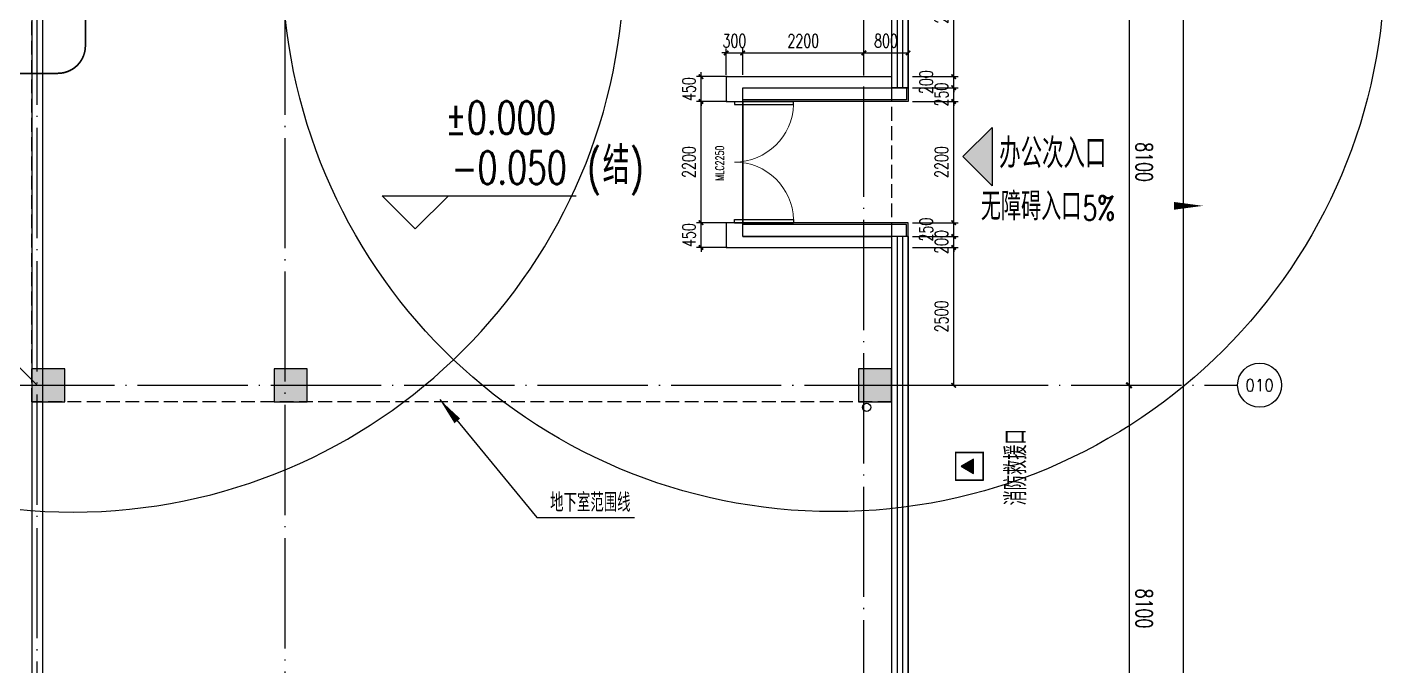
# Model space of a CAD drawing. Extents: x -1313754 to 847533, y 489853 to 941203.
# Drawn here: x -144037 to -119403, y 810529 to 822118 of the extents above; entities that cross this region are included whole.
import ezdxf
from ezdxf.enums import TextEntityAlignment as Align

# ---------------------------------------------------------------- set-up
doc = ezdxf.new("R2010")
doc.units = 0
doc.header["$LTSCALE"] = 1000
doc.header["$MEASUREMENT"] = 0
doc.linetypes.add('DASH', pattern=[0.35, 0.25, -0.1])
doc.linetypes.add('DOTE', pattern=[2.42, 2, -0.2, 0.02, -0.2])
doc.layers.get('Defpoints').update_dxf_attribs({"color": 210})
for name, color, linetype in [('10平面$0$WINDOW', 4, 'Continuous'), ('10平面$0$WINDOW_TEXT', 7, 'Continuous'), ('A-AXIS-D', 1, 'Continuous'), ('A-AXIS-DOTE', 14, 'DOTE'), ('A-AXIS-DP', 126, 'Continuous'), ('A-AXIS-SYMB', 3, 'Continuous'), ('A-CURTAIN', 134, 'Continuous'), ('A-DRAIN', 142, 'Continuous'), ('A-LIN-V', 9, 'Continuous'), ('A-TEXT', 61, 'Continuous'), ('A-WINDOW', 140, 'Continuous'), ('AS-COLN', 6, 'Continuous'), ('AS-WALL', 40, 'Continuous'), ('AS-结构边线层', 200, 'Continuous'), ('CURTWALL', 4, 'Continuous'), ('DIM_ELEV', 3, 'Continuous'), ('FH-line', 180, 'Continuous'), ('FH-tri', 180, 'Continuous'), ('PUB_HATCH', 8, 'Continuous'), ('PUB_TEXT', 7, 'Continuous'), ('RP-N2-01$0$$0$A-WIND-J', 1, 'Continuous'), ('RP-N2-01$0$A-WIND-J', 3, 'Continuous'), ('SB_ZF消火栓', 10, 'Continuous'), ('建-引出', 3, 'Continuous'), ('建-标高', 3, 'Continuous')]:
    doc.layers.add(name, color=color, linetype=linetype)
doc.layers.add('A-加建区域', color=47, linetype='Continuous', plot=False)
doc.styles.add('10平面$0$_TCH_WINDOW', font='SIMPLEX', dxfattribs={"height": 3.5, "bigfont": 'GBCBIG'})
doc.styles.add('_TCH_AXIS', font='COMPLEX', dxfattribs={"bigfont": 'GBCBIG'})
doc.styles.add('_TCH_DIM', font='SIMPLEX', dxfattribs={"bigfont": 'GBCBIG'})
doc.styles.add('_TCH_DIM_T3', font='SIMPLEX', dxfattribs={"width": 0.705882, "bigfont": 'GBCBIG'})
doc.styles.add('A-DIM_T3', font='SIMPLEX', dxfattribs={"width": 0.705882, "bigfont": 'GBCBIG'})
doc.styles.add('A-STANDARD', font='SIMPLEX', dxfattribs={"bigfont": 'GBCBIG'})
doc.dimstyles.new('_TCH_ARCH&&100', dxfattribs={"dimtxt": 297.5, "dimasz": 100, "dimexe": 100, "dimexo": 100, "dimgap": 126.25, "dimtad": 1, "dimdec": 0, "dimzin": 0, "dimdsep": 46, "dimtxsty": '_TCH_DIM_T3', "dimblk": 'ARCHTICK', "dimcen": 0.09, "dimclrt": 7, "dimazin": 2, "dimtfac": 1, "dimtdec": 0, "dimtix": 1, "dimtmove": 2, "dimatfit": 3, "dimfxl": 0, "dimtolj": 1, "dimtzin": 0, "dimarcsym": 0})
doc.dimstyles.new('_TCH_ARCH&&80', dxfattribs={"dimtxt": 238, "dimasz": 80, "dimexe": 80, "dimexo": 80, "dimgap": 101, "dimtad": 1, "dimdec": 0, "dimzin": 0, "dimdsep": 46, "dimtxsty": '_TCH_DIM_T3', "dimblk": 'ARCHTICK', "dimcen": 0.09, "dimclrt": 7, "dimazin": 2, "dimtfac": 1, "dimtdec": 0, "dimtix": 1, "dimtmove": 2, "dimatfit": 3, "dimfxl": 0, "dimtolj": 1, "dimtzin": 0, "dimarcsym": 0})
doc.dimstyles.new('A-DIM&&100', dxfattribs={"dimtxt": 297.5, "dimasz": 100, "dimexe": 100, "dimexo": 100, "dimgap": 126.25, "dimtad": 1, "dimdec": 0, "dimzin": 0, "dimdsep": 46, "dimtxsty": 'A-DIM_T3', "dimblk": 'ARCHTICK', "dimcen": 0.09, "dimclrt": 7, "dimazin": 2, "dimtfac": 1, "dimtdec": 0, "dimtix": 1, "dimtmove": 2, "dimatfit": 3, "dimfxl": 0, "dimtolj": 1, "dimtzin": 0, "dimarcsym": 0})

# ---------------------------------------------------------------- blocks, each defined once
blk = doc.blocks.new('_ArchTick')
at = {"color": 0, "linetype": 'ByBlock', "const_width": 0.4}
blk.add_lwpolyline([(-0.5, -0.5), (0.5, 0.5)], dxfattribs=at)
blk = doc.blocks.new('*D1305')
at = {"layer": 'A-AXIS-D', "color": 0, "lineweight": -2}
for p, q in [((95776, 18900), (96792, 18900)), ((96692, 18900), (96692, 10800)), ((95776, 10800), (96792, 10800))]:
    blk.add_line(p, q, dxfattribs=at)
at = {"layer": 'Defpoints', "color": 0}
for p in [(95676, 18900), (95676, 10800), (96692, 10800)]:
    blk.add_point(p, dxfattribs=at)
at = {"layer": 'A-AXIS-D', "color": 0, "lineweight": -2, "xscale": 100, "yscale": 100, "zscale": 100}
for p, rotation in [((96692, 18900), 90), ((96692, 10800), 270)]:
    blk.add_blockref('_ArchTick', p, dxfattribs=dict(at, rotation=rotation))
at = {"layer": 'A-AXIS-D', "color": 7, "insert": (96967, 14850), "char_height": 297.5, "attachment_point": 5, "rotation": 270, "style": 'A-DIM_T3'}
blk.add_mtext('\\A1;8100', dxfattribs=at)
blk = doc.blocks.new('*D1306')
at = {"layer": 'A-AXIS-D', "color": 0, "lineweight": -2}
for p, q in [((95776, 10800), (96792, 10800)), ((96692, 10800), (96692, 2700)), ((95776, 2700), (96792, 2700))]:
    blk.add_line(p, q, dxfattribs=at)
at = {"layer": 'Defpoints', "color": 0}
for p in [(95676, 10800), (95676, 2700), (96692, 2700)]:
    blk.add_point(p, dxfattribs=at)
at = {"layer": 'A-AXIS-D', "color": 0, "lineweight": -2, "xscale": 100, "yscale": 100, "zscale": 100}
for p, rotation in [((96692, 10800), 90), ((96692, 2700), 270)]:
    blk.add_blockref('_ArchTick', p, dxfattribs=dict(at, rotation=rotation))
at = {"layer": 'A-AXIS-D', "color": 7, "insert": (96967, 6750), "char_height": 297.5, "attachment_point": 5, "rotation": 270, "style": 'A-DIM_T3'}
blk.add_mtext('\\A1;8100', dxfattribs=at)
blk = doc.blocks.new('*D1367')
at = {"layer": 'A-AXIS-D', "color": 0, "lineweight": -2}
for p, q in [((95876, 27700), (97772, 27700)), ((97672, 27700), (97672, -63700)), ((95876, -63700), (97772, -63700))]:
    blk.add_line(p, q, dxfattribs=at)
at = {"layer": 'Defpoints', "color": 0}
for p in [(95776, 27700), (95776, -63700), (97672, -63700)]:
    blk.add_point(p, dxfattribs=at)
at = {"layer": 'A-AXIS-D', "color": 0, "lineweight": -2, "xscale": 100, "yscale": 100, "zscale": 100}
for p, rotation in [((97672, 27700), 90), ((97672, -63700), 270)]:
    blk.add_blockref('_ArchTick', p, dxfattribs=dict(at, rotation=rotation))
at = {"layer": 'A-AXIS-D', "color": 7, "insert": (97947, -18000), "char_height": 297.5, "attachment_point": 5, "rotation": 270, "style": '_TCH_DIM_T3'}
blk.add_mtext('\\A1;91400', dxfattribs=at)
blk = doc.blocks.new('JYC-1')
at = {"layer": 'FH-tri'}
h = blk.add_hatch(color=2, dxfattribs=at)
h.dxf.hatch_style = 1
h.paths.add_polyline_path([(-293091, 351608), (-291841, 350358), (-293091, 350358)])
at = {"layer": 'FH-tri', "color": 2}
blk.add_lwpolyline([(-293091, 351608), (-291841, 350358), (-291841, 350358), (-293091, 350358)], close=True, dxfattribs=at)
at = {"layer": 'A-TEXT', "style": 'A-STANDARD'}
blk.add_text('办公次入口', height=900.2, rotation=45, dxfattribs=at).set_placement((-292068, 350886, 0))
blk = doc.blocks.new('43243')
at = {"layer": 'AS-结构边线层'}
blk.add_lwpolyline([(-128054, 783220), (-128054, 818320), (-131054, 818320), (-131054, 821020), (-128054, 821020), (-128054, 832070), (-128354, 832070), (-128354, 832220), (-140254, 832220), (-143954, 832220), (-143954, 741420)], dxfattribs=at)
blk = doc.blocks.new('RP-N2-01$0$$0$xfjy')
at = {"layer": 'RP-N2-01$0$$0$A-WIND-J'}
h = blk.add_hatch(color=256, dxfattribs=at)
h.dxf.hatch_style = 1
h.paths.add_polyline_path([(1141876, -26214), (1142135, -26214), (1142005, -25989)])
at = {"layer": 'RP-N2-01$0$$0$A-WIND-J', "const_width": 25}
blk.add_lwpolyline([(1141755, -25889), (1141755, -26389), (1142255, -26389), (1142255, -25889)], close=True, dxfattribs=at)
at = {"layer": 'RP-N2-01$0$$0$A-WIND-J'}
for points in [[(1141755, -26389), (1142255, -26389), (1142255, -25889), (1141755, -25889)], [(1141876, -26214), (1142135, -26214), (1142005, -25989)]]:
    blk.add_lwpolyline(points, close=True, dxfattribs=at)
blk = doc.blocks.new('RP-N2-01$0$xfjy')
at = {"layer": 'RP-N2-01$0$$0$A-WIND-J'}
blk.add_blockref('RP-N2-01$0$$0$xfjy', (0, 0), dxfattribs=at)
blk = doc.blocks.new('1232')
at = {"layer": 'RP-N2-01$0$A-WIND-J', "rotation": 90}
blk.add_blockref('RP-N2-01$0$xfjy', (-153079, -327855, 0), dxfattribs=at)
at = {"layer": 'A-TEXT', "style": '_TCH_DIM'}
blk.add_text('消防救援口', height=384.1, rotation=90, dxfattribs=at).set_placement((-125907, 813439, 0))
blk = doc.blocks.new('3132')
at = {"layer": 'DIM_ELEV', "linetype": 'DASH', "const_width": 30}
blk.add_lwpolyline([(-148580, 833030), (-143480, 833030, -0.414214), (-142980, 832530), (-142980, 821780, -0.414214), (-143480, 821280), (-148580, 821280, -0.414214), (-149080, 821780), (-149080, 832530, -0.414214)], format="xyb", close=True, dxfattribs=at)
blk = doc.blocks.new('A$C5D961328')
at = {"layer": 'SB_ZF消火栓'}
blk.add_hatch(color=256, dxfattribs=at).paths.add_polyline_path([(0, 40), (700, 40), (700, 240)])
at = {"layer": 'A-LIN-V', "ltscale": 500}
blk.add_circle((350, 40), 10001, dxfattribs=at)
at = {"layer": 'SB_ZF消火栓'}
for p, q in [((700, 240), (0, 240)), ((0, 240), (0, 40)), ((700, 240), (0, 40)), ((0, 40), (700, 40)), ((700, 240), (700, 40))]:
    blk.add_line(p, q, dxfattribs=at)
at = {"layer": 'SB_ZF消火栓', "color": 1}
blk.add_circle((140, 140), 32.5, dxfattribs=at)
blk = doc.blocks.new('234243242332')
at = {"layer": 'SB_ZF消火栓'}
for p, rotation in [((-147854, 832060), 180), ((-129054, 823368), 180.0000000027096)]:
    blk.add_blockref('A$C5D961328', p, dxfattribs=dict(at, rotation=rotation))
at = {"layer": 'SB_ZF消火栓', "xscale": -1, "rotation": 180}
blk.add_blockref('A$C5D961328', (-143554, 823360), dxfattribs=at)
blk = doc.blocks.new('3213121')
at = {"layer": 'A-DRAIN', "color": 3}
blk.add_circle((371196, 815220), 75, dxfattribs=at)
blk = doc.blocks.new('w4324323333')
at = {"layer": 'AS-COLN'}
for p, q in [((-143354, 815920), (-143954, 815920)), ((-143954, 815920), (-143954, 815320)), ((-143354, 815320), (-143354, 815920)), ((-138954, 815920), (-139554, 815920)), ((-139554, 815920), (-139554, 815320)), ((-138954, 815320), (-138954, 815920)), ((-128354, 815920), (-128954, 815920)), ((-128954, 815920), (-128954, 815320)), ((-128354, 815320), (-128354, 815920)), ((-143954, 815320), (-143354, 815320)), ((-139554, 815320), (-138954, 815320)), ((-128954, 815320), (-128354, 815320))]:
    blk.add_line(p, q, dxfattribs=at)
blk = doc.blocks.new('*D598')
at = {"layer": 'A-AXIS-DP', "color": 0, "lineweight": -2}
for p, q in [((-127974, 818120), (-127146, 818120)), ((-127226, 815620), (-127226, 818120)), ((-127974, 815620), (-127146, 815620))]:
    blk.add_line(p, q, dxfattribs=at)
at = {"layer": 'Defpoints', "color": 0}
for p in [(-128054, 818120), (-127226, 818120), (-128054, 815620)]:
    blk.add_point(p, dxfattribs=at)
at = {"layer": 'A-AXIS-DP', "color": 0, "lineweight": -2, "xscale": 80, "yscale": 80, "zscale": 80}
for p, rotation in [((-127226, 818120), 90), ((-127226, 815620), 270)]:
    blk.add_blockref('_ArchTick', p, dxfattribs=dict(at, rotation=rotation))
at = {"layer": 'A-AXIS-DP', "color": 7, "insert": (-127446, 816870), "char_height": 238, "attachment_point": 5, "rotation": 90, "style": '_TCH_DIM_T3'}
blk.add_mtext('\\A1;2500', dxfattribs=at)
blk = doc.blocks.new('*D599')
at = {"layer": 'A-AXIS-DP', "color": 0, "lineweight": -2}
for p, q in [((-127226, 818320), (-127226, 818400)), ((-127974, 818320), (-127146, 818320)), ((-127974, 818120), (-127146, 818120)), ((-127226, 818120), (-127226, 818320)), ((-127226, 818120), (-127226, 818040))]:
    blk.add_line(p, q, dxfattribs=at)
at = {"layer": 'Defpoints', "color": 0}
for p in [(-128054, 818320), (-128054, 818120), (-127226, 818320)]:
    blk.add_point(p, dxfattribs=at)
at = {"layer": 'A-AXIS-DP', "color": 0, "lineweight": -2, "xscale": 80, "yscale": 80, "zscale": 80}
for p, rotation in [((-127226, 818320), 270), ((-127226, 818120), 90)]:
    blk.add_blockref('_ArchTick', p, dxfattribs=dict(at, rotation=rotation))
at = {"layer": 'A-AXIS-DP', "color": 7, "insert": (-127446, 818220), "char_height": 238, "attachment_point": 5, "rotation": 90, "style": '_TCH_DIM_T3'}
blk.add_mtext('\\A1;200', dxfattribs=at)
blk = doc.blocks.new('*D600')
at = {"layer": 'A-AXIS-DP', "color": 0, "lineweight": -2}
for p, q in [((-127974, 818570), (-127146, 818570)), ((-127226, 818320), (-127226, 818570)), ((-127974, 818320), (-127146, 818320))]:
    blk.add_line(p, q, dxfattribs=at)
at = {"layer": 'Defpoints', "color": 0}
for p in [(-128054, 818570), (-127226, 818570), (-128054, 818320)]:
    blk.add_point(p, dxfattribs=at)
at = {"layer": 'A-AXIS-DP', "color": 0, "lineweight": -2, "xscale": 80, "yscale": 80, "zscale": 80}
for p, rotation in [((-127226, 818570), 90), ((-127226, 818320), 270)]:
    blk.add_blockref('_ArchTick', p, dxfattribs=dict(at, rotation=rotation))
at = {"layer": 'A-AXIS-DP', "color": 7, "insert": (-127726, 818445), "char_height": 238, "attachment_point": 5, "rotation": 90, "style": '_TCH_DIM_T3'}
blk.add_mtext('\\A1;250', dxfattribs=at)
blk = doc.blocks.new('*D601')
at = {"layer": 'A-AXIS-DP', "color": 0, "lineweight": -2}
for p, q in [((-127974, 820770), (-127146, 820770)), ((-127226, 818570), (-127226, 820770)), ((-127974, 818570), (-127146, 818570))]:
    blk.add_line(p, q, dxfattribs=at)
at = {"layer": 'Defpoints', "color": 0}
for p in [(-128054, 820770), (-127226, 820770), (-128054, 818570)]:
    blk.add_point(p, dxfattribs=at)
at = {"layer": 'A-AXIS-DP', "color": 0, "lineweight": -2, "xscale": 80, "yscale": 80, "zscale": 80}
for p, rotation in [((-127226, 820770), 90), ((-127226, 818570), 270)]:
    blk.add_blockref('_ArchTick', p, dxfattribs=dict(at, rotation=rotation))
at = {"layer": 'A-AXIS-DP', "color": 7, "insert": (-127446, 819670), "char_height": 238, "attachment_point": 5, "rotation": 90, "style": '_TCH_DIM_T3'}
blk.add_mtext('\\A1;2200', dxfattribs=at)
blk = doc.blocks.new('*D602')
at = {"layer": 'A-AXIS-DP', "color": 0, "lineweight": -2}
for p, q in [((-127226, 821020), (-127226, 821100)), ((-127974, 821020), (-127146, 821020)), ((-127226, 820770), (-127226, 821020)), ((-127974, 820770), (-127146, 820770)), ((-127226, 820770), (-127226, 820690))]:
    blk.add_line(p, q, dxfattribs=at)
at = {"layer": 'Defpoints', "color": 0}
for p in [(-128054, 821020), (-127226, 821020), (-128054, 820770)]:
    blk.add_point(p, dxfattribs=at)
at = {"layer": 'A-AXIS-DP', "color": 0, "lineweight": -2, "xscale": 80, "yscale": 80, "zscale": 80}
for p, rotation in [((-127226, 821020), 270), ((-127226, 820770), 90)]:
    blk.add_blockref('_ArchTick', p, dxfattribs=dict(at, rotation=rotation))
at = {"layer": 'A-AXIS-DP', "color": 7, "insert": (-127446, 820895), "char_height": 238, "attachment_point": 5, "rotation": 90, "style": '_TCH_DIM_T3'}
blk.add_mtext('\\A1;250', dxfattribs=at)
blk = doc.blocks.new('*D603')
at = {"layer": 'A-AXIS-DP', "color": 0, "lineweight": -2}
for p, q in [((-127226, 821220), (-127226, 821300)), ((-127974, 821220), (-127146, 821220)), ((-127226, 821020), (-127226, 821220)), ((-127974, 821020), (-127146, 821020)), ((-127226, 821020), (-127226, 820940))]:
    blk.add_line(p, q, dxfattribs=at)
at = {"layer": 'Defpoints', "color": 0}
for p in [(-128054, 821220), (-127226, 821220), (-128054, 821020)]:
    blk.add_point(p, dxfattribs=at)
at = {"layer": 'A-AXIS-DP', "color": 0, "lineweight": -2, "xscale": 80, "yscale": 80, "zscale": 80}
for p, rotation in [((-127226, 821220), 270), ((-127226, 821020), 90)]:
    blk.add_blockref('_ArchTick', p, dxfattribs=dict(at, rotation=rotation))
at = {"layer": 'A-AXIS-DP', "color": 7, "insert": (-127726, 821120), "char_height": 238, "attachment_point": 5, "rotation": 90, "style": '_TCH_DIM_T3'}
blk.add_mtext('\\A1;200', dxfattribs=at)
blk = doc.blocks.new('*D604')
at = {"layer": 'A-AXIS-DP', "color": 0, "lineweight": -2}
for p, q in [((-127974, 823720), (-127146, 823720)), ((-127226, 821220), (-127226, 823720)), ((-127974, 821220), (-127146, 821220))]:
    blk.add_line(p, q, dxfattribs=at)
at = {"layer": 'Defpoints', "color": 0}
for p in [(-128054, 823720), (-127226, 823720), (-128054, 821220)]:
    blk.add_point(p, dxfattribs=at)
at = {"layer": 'A-AXIS-DP', "color": 0, "lineweight": -2, "xscale": 80, "yscale": 80, "zscale": 80}
for p, rotation in [((-127226, 823720), 90), ((-127226, 821220), 270)]:
    blk.add_blockref('_ArchTick', p, dxfattribs=dict(at, rotation=rotation))
at = {"layer": 'A-AXIS-DP', "color": 7, "insert": (-127446, 822470), "char_height": 238, "attachment_point": 5, "rotation": 90, "style": '_TCH_DIM_T3'}
blk.add_mtext('\\A1;2500', dxfattribs=at)
blk = doc.blocks.new('*D1074')
at = {"layer": 'A-AXIS-DP', "color": 0, "lineweight": -2}
for p, q in [((-131810, 818570), (-131810, 818650)), ((-131334, 818570), (-131890, 818570)), ((-131810, 818120), (-131810, 818570)), ((-131334, 818120), (-131890, 818120)), ((-131810, 818120), (-131810, 818040))]:
    blk.add_line(p, q, dxfattribs=at)
at = {"layer": 'Defpoints', "color": 0}
for p in [(-131810, 818570), (-131254, 818570), (-131254, 818120)]:
    blk.add_point(p, dxfattribs=at)
at = {"layer": 'A-AXIS-DP', "color": 0, "lineweight": -2, "xscale": 80, "yscale": 80, "zscale": 80}
for p, rotation in [((-131810, 818570), 270), ((-131810, 818120), 90)]:
    blk.add_blockref('_ArchTick', p, dxfattribs=dict(at, rotation=rotation))
at = {"layer": 'A-AXIS-DP', "color": 7, "insert": (-132030, 818345), "char_height": 238, "attachment_point": 5, "rotation": 90, "style": '_TCH_DIM_T3'}
blk.add_mtext('\\A1;450', dxfattribs=at)
blk = doc.blocks.new('*D1075')
at = {"layer": 'A-AXIS-DP', "color": 0, "lineweight": -2}
for p, q in [((-131334, 820770), (-131890, 820770)), ((-131810, 818570), (-131810, 820770)), ((-131334, 818570), (-131890, 818570))]:
    blk.add_line(p, q, dxfattribs=at)
at = {"layer": 'Defpoints', "color": 0}
for p in [(-131810, 820770), (-131254, 820770), (-131254, 818570)]:
    blk.add_point(p, dxfattribs=at)
at = {"layer": 'A-AXIS-DP', "color": 0, "lineweight": -2, "xscale": 80, "yscale": 80, "zscale": 80}
for p, rotation in [((-131810, 820770), 90), ((-131810, 818570), 270)]:
    blk.add_blockref('_ArchTick', p, dxfattribs=dict(at, rotation=rotation))
at = {"layer": 'A-AXIS-DP', "color": 7, "insert": (-132030, 819670), "char_height": 238, "attachment_point": 5, "rotation": 90, "style": '_TCH_DIM_T3'}
blk.add_mtext('\\A1;2200', dxfattribs=at)
blk = doc.blocks.new('*D1076')
at = {"layer": 'A-AXIS-DP', "color": 0, "lineweight": -2}
for p, q in [((-131810, 821220), (-131810, 821300)), ((-131334, 821220), (-131890, 821220)), ((-131810, 820770), (-131810, 821220)), ((-131334, 820770), (-131890, 820770)), ((-131810, 820770), (-131810, 820690))]:
    blk.add_line(p, q, dxfattribs=at)
at = {"layer": 'Defpoints', "color": 0}
for p in [(-131810, 821220), (-131254, 821220), (-131254, 820770)]:
    blk.add_point(p, dxfattribs=at)
at = {"layer": 'A-AXIS-DP', "color": 0, "lineweight": -2, "xscale": 80, "yscale": 80, "zscale": 80}
for p, rotation in [((-131810, 821220), 270), ((-131810, 820770), 90)]:
    blk.add_blockref('_ArchTick', p, dxfattribs=dict(at, rotation=rotation))
at = {"layer": 'A-AXIS-DP', "color": 7, "insert": (-132030, 820995), "char_height": 238, "attachment_point": 5, "rotation": 90, "style": '_TCH_DIM_T3'}
blk.add_mtext('\\A1;450', dxfattribs=at)
blk = doc.blocks.new('*D1077')
at = {"layer": 'A-AXIS-DP', "color": 0, "lineweight": -2}
for p, q in [((-128854, 821250), (-128854, 821730)), ((-128854, 821650), (-128054, 821650)), ((-128054, 821250), (-128054, 821730))]:
    blk.add_line(p, q, dxfattribs=at)
at = {"layer": 'Defpoints', "color": 0}
for p in [(-128054, 821650), (-128854, 821170), (-128054, 821170)]:
    blk.add_point(p, dxfattribs=at)
at = {"layer": 'A-AXIS-DP', "color": 0, "lineweight": -2, "xscale": 80, "yscale": 80, "zscale": 80, "rotation": 180}
blk.add_blockref('_ArchTick', (-128854, 821650), dxfattribs=at)
at = {"layer": 'A-AXIS-DP', "color": 0, "lineweight": -2, "xscale": 80, "yscale": 80, "zscale": 80}
blk.add_blockref('_ArchTick', (-128054, 821650), dxfattribs=at)
at = {"layer": 'A-AXIS-DP', "color": 7, "insert": (-128454, 821870), "char_height": 238, "attachment_point": 5, "style": '_TCH_DIM_T3'}
blk.add_mtext('\\A1;800', dxfattribs=at)
blk = doc.blocks.new('*D1078')
at = {"layer": 'A-AXIS-DP', "color": 0, "lineweight": -2}
for p, q in [((-131054, 821250), (-131054, 821730)), ((-131054, 821650), (-128854, 821650)), ((-128854, 821250), (-128854, 821730))]:
    blk.add_line(p, q, dxfattribs=at)
at = {"layer": 'Defpoints', "color": 0}
for p in [(-128854, 821650), (-131054, 821170), (-128854, 821170)]:
    blk.add_point(p, dxfattribs=at)
at = {"layer": 'A-AXIS-DP', "color": 0, "lineweight": -2, "xscale": 80, "yscale": 80, "zscale": 80, "rotation": 180}
blk.add_blockref('_ArchTick', (-131054, 821650), dxfattribs=at)
at = {"layer": 'A-AXIS-DP', "color": 0, "lineweight": -2, "xscale": 80, "yscale": 80, "zscale": 80}
blk.add_blockref('_ArchTick', (-128854, 821650), dxfattribs=at)
at = {"layer": 'A-AXIS-DP', "color": 7, "insert": (-129954, 821870), "char_height": 238, "attachment_point": 5, "style": '_TCH_DIM_T3'}
blk.add_mtext('\\A1;2200', dxfattribs=at)
blk = doc.blocks.new('*D1079')
at = {"layer": 'A-AXIS-DP', "color": 0, "lineweight": -2}
for p, q in [((-131354, 821650), (-131434, 821650)), ((-131354, 821250), (-131354, 821730)), ((-131354, 821650), (-131054, 821650)), ((-131054, 821250), (-131054, 821730)), ((-131054, 821650), (-130974, 821650))]:
    blk.add_line(p, q, dxfattribs=at)
at = {"layer": 'Defpoints', "color": 0}
for p in [(-131054, 821650), (-131354, 821170), (-131054, 821170)]:
    blk.add_point(p, dxfattribs=at)
at = {"layer": 'A-AXIS-DP', "color": 0, "lineweight": -2, "xscale": 80, "yscale": 80, "zscale": 80}
blk.add_blockref('_ArchTick', (-131354, 821650), dxfattribs=at)
at = {"layer": 'A-AXIS-DP', "color": 0, "lineweight": -2, "xscale": 80, "yscale": 80, "zscale": 80, "rotation": 180}
blk.add_blockref('_ArchTick', (-131054, 821650), dxfattribs=at)
at = {"layer": 'A-AXIS-DP', "color": 7, "insert": (-131204, 821870), "char_height": 238, "attachment_point": 5, "style": '_TCH_DIM_T3'}
blk.add_mtext('\\A1;300', dxfattribs=at)
blk = doc.blocks.new('10平面$0$$DorLib2D$00000002')
for p, q in [((-0.5, 0), (-0.5, 0.4875)), ((-0.475, 0.4875), (-0.5, 0.4875)), ((-0.475, 0), (-0.475, 0.4875)), ((0.475, 0), (0.475, 0.4875)), ((0.475, 0.4875), (0.5, 0.4875)), ((0.5, 0), (0.5, 0.4875)), ((-0.5, 0), (-0.475, 0)), ((0.5, 0), (0.475, 0))]:
    blk.add_line(p, q)
at = {"lineweight": 13}
for centre, start, end in [((-0.4875, 0), 0, 88.53072), ((0.4875, 0), 91.46928, 180)]:
    blk.add_arc(centre, 0.4875, start, end, dxfattribs=at)
blk = doc.blocks.new('dote')
at = {"layer": 'A-AXIS-D'}
blk.add_circle((99061.5, 10801.1), 400, dxfattribs=at)
at = {"layer": 'A-AXIS-DOTE'}
for p, q in [((76882.2, 10800), (46882.2, 40800)), ((81382.2, -68993.9), (81382.2, 36662.3)), ((91882.2, -264080), (91882.2, 36662.3)), ((76882.2, -68810), (76882.2, 36400)), ((76282.2, 10800), (98661.5, 10800))]:
    blk.add_line(p, q, dxfattribs=at)
at = {"layer": 'PUB_TEXT', "style": '_TCH_AXIS'}
blk.add_text('010', height=220.59, dxfattribs=at).set_placement((98804.1, 10690.8), (99318.8, 10690.8), align=Align.FIT)
at = {"layer": 'A-AXIS-D'}
for base, p1, p2, dimstyle, picture, middle in [((97671.9, -63700), (95776.4, 27700), (95776.4, -63700), '_TCH_ARCH&&100', '*D1367', (97946.9, -18000)), ((96692.2, 10800), (95676.4, 18900), (95676.4, 10800), 'A-DIM&&100', '*D1305', (96967.2, 14850)), ((96692.2, 2700), (95676.4, 10800), (95676.4, 2700), 'A-DIM&&100', '*D1306', (96967.2, 6750))]:
    dim = blk.add_linear_dim(base=base, p1=p1, p2=p2, angle=270, dimstyle=dimstyle, override={"dimgap": 0}, dxfattribs=at)
    dim.commit()
    dim.dimension.update_dxf_attribs({"geometry": picture, "text_midpoint": middle, "dimtype": 161, "text_rotation": 270})

msp = doc.modelspace()

# ---------------------------------------------------------------- hatches: boundary and pattern name
at = {"layer": 'PUB_HATCH'}
for points in [[(-143954.2, 815320), (-143354.2, 815320), (-143354.2, 815920), (-143954.2, 815920)], [(-139554.2, 815320), (-138954.2, 815320), (-138954.2, 815920), (-139554.2, 815920)], [(-128954.2, 815320), (-128354.2, 815320), (-128354.2, 815920), (-128954.2, 815920)]]:
    msp.add_hatch(color=256, dxfattribs=at).paths.add_polyline_path(points)

# ---------------------------------------------------------------- linework, layer by layer
at = {"layer": '10平面$0$WINDOW'}
msp.add_line((-131054.2, 820770), (-131054.2, 818570), dxfattribs=at)
at = {"layer": 'A-AXIS-SYMB'}
msp.add_lwpolyline([(-124161.9, 818875.8, 0, 0, 0), (-122701.9, 818875.8, 0, 140, 0), (-123226.9, 818875.8, 0, 0, 0)], format="xyseb", dxfattribs=at)
at = {"layer": 'A-CURTAIN'}
for points in [[(-128054.2, 821020), (-128054.2, 820770), (-131054.2, 820770)], [(-128084.2, 821020), (-128084.2, 820800), (-131054.2, 820800)], [(-128054.2, 818320), (-128054.2, 818570), (-131054.2, 818570)], [(-128084.2, 818320), (-128084.2, 818540), (-131054.2, 818540)]]:
    msp.add_lwpolyline(points, dxfattribs=at)
at = {"layer": 'A-WINDOW', "linetype": 'DASH'}
msp.add_lwpolyline([(-143954.2, 832220), (-128354.2, 832220), (-128354.2, 815320), (-143954.2, 815320)], close=True, dxfattribs=at)
at = {"layer": 'AS-WALL'}
for p, q in [((-143954.2, 823420), (-143954.2, 807220)), ((-143754.2, 807220), (-143754.2, 823320)), ((-131354.2, 821220), (-128354.2, 821220)), ((-131354.2, 821220), (-131354.2, 820770)), ((-131054.2, 821020), (-128354.2, 821020)), ((-131054.2, 820770), (-131054.2, 821020)), ((-131354.2, 820770), (-131054.2, 820770)), ((-131054.2, 818570), (-131354.2, 818570)), ((-131354.2, 818570), (-131354.2, 818120)), ((-131054.2, 818320), (-131054.2, 818570)), ((-131354.2, 818120), (-128354.2, 818120)), ((-131054.2, 818320), (-128354.2, 818320))]:
    msp.add_line(p, q, dxfattribs=at)
at = {"layer": 'CURTWALL'}
for p, q in [((-128354.2, 823420), (-128354.2, 821120)), ((-128254.2, 823420), (-128254.2, 821120)), ((-128154.2, 823420), (-128154.2, 821120)), ((-128054.2, 823420), (-128054.2, 821120)), ((-128354.2, 821120), (-128354.2, 821020)), ((-128254.2, 821120), (-128254.2, 821020)), ((-128154.2, 821120), (-128154.2, 821020)), ((-128054.2, 821120), (-128054.2, 821020)), ((-128054.2, 821020), (-128354.2, 821020)), ((-128354.2, 818320), (-128354.2, 818220)), ((-128054.2, 818320), (-128354.2, 818320)), ((-128354.2, 818220), (-128354.2, 783220)), ((-128254.2, 818320), (-128254.2, 818220)), ((-128254.2, 818220), (-128254.2, 783220)), ((-128154.2, 818320), (-128154.2, 818220)), ((-128154.2, 818220), (-128154.2, 783220)), ((-128054.2, 818320), (-128054.2, 818220)), ((-128054.2, 818220), (-128054.2, 783220))]:
    msp.add_line(p, q, dxfattribs=at)
at = {"layer": '建-引出'}
for p, q in [((-136550, 815359.9), (-134790, 813220)), ((-134790, 813220), (-133020, 813220))]:
    msp.add_line(p, q, dxfattribs=at)
msp.add_lwpolyline([(-136550, 815359.9, 0, 133.3, 0), (-136232.4, 814973.8, 0, 0, 0)], format="xyseb", dxfattribs=at)
at = {"layer": '建-标高'}
for p, q in [((-136994.1, 818460), (-137594.1, 819060)), ((-137594.1, 819060), (-134074.1, 819060)), ((-136994.1, 818460), (-136394.1, 819060))]:
    msp.add_line(p, q, dxfattribs=at)

# ---------------------------------------------------------------- block references
msp.add_blockref('1232', (0, 0))
at = {"layer": '10平面$0$WINDOW'}
ref = msp.add_blockref('10平面$0$$DorLib2D$00000002', (-131204.2, 819670), dxfattribs=dict(at, xscale=-2200, yscale=2200, zscale=300, rotation=270.0000000014829))
ref.add_attrib('A', 'MLC2250', (-131395.6, 819330), dxfattribs={"layer": '10平面$0$WINDOW_TEXT', "ltscale": 500, "height": 148.75, "rotation": 90, "style": '10平面$0$_TCH_WINDOW', "width": 0.705882})
at = {"layer": 'A-AXIS-DP'}
msp.add_blockref('3132', (0, 0), dxfattribs=at)
at = {"layer": 'A-WINDOW'}
msp.add_blockref('43243', (0, 0), dxfattribs=at)
at = {"layer": 'A-加建区域'}
msp.add_blockref('3213121', (-500000, 0), dxfattribs=at)
at = {"layer": 'AS-COLN'}
msp.add_blockref('w4324323333', (0, 0), dxfattribs=at)
at = {"layer": 'AS-WALL'}
msp.add_blockref('dote', (-220736.4, 804820), dxfattribs=at)
at = {"layer": 'FH-line', "xscale": 0.6000000000000002, "yscale": 0.6000000000000002, "zscale": 0.6000000000000002, "rotation": 315.0000000000014}
msp.add_blockref('JYC-1', (-151354.2, 546777.7), dxfattribs=at)
at = {"layer": 'SB_ZF消火栓', "linetype": 'Continuous'}
msp.add_blockref('234243242332', (0, 0), dxfattribs=at)

# ---------------------------------------------------------------- texts
at = {"layer": 'PUB_TEXT', "width": 0.705882}
for s, height, style, p in [('%%P0.000', 595, 'A-STANDARD', (-136454.1, 820180)), ('-0.050', 595, 'A-STANDARD', (-136334.1, 819270)), ('(', 595, 'A-STANDARD', (-133874.1, 819270)), (')', 595, 'A-STANDARD', (-133102.6, 819270)), ('5%', 446.25, '_TCH_DIM', (-124889.4, 818613.3))]:
    msp.add_text(s, height=height, dxfattribs=dict(at, style=style)).set_placement(p)
at = {"layer": 'PUB_TEXT'}
for s, height, style, p in [('结', 675.2, 'A-STANDARD', (-133594.1, 819270)), ('无障碍入口', 506.38, '_TCH_DIM', (-126732.5, 818613.3)), ('地下室范围线', 337.59, 'A-STANDARD', (-134547.3, 813325))]:
    msp.add_text(s, height=height, dxfattribs=dict(at, style=style)).set_placement(p)

# ---------------------------------------------------------------- dimensions: what is measured, and where the dimension line sits
at = {"layer": 'A-AXIS-DP'}
for p1, p2, distance, picture, middle in [((-128054.2, 821220), (-128054.2, 823720), -828.4, '*D604', (-127445.8, 822470)), ((-131354.2, 821170), (-131054.2, 821170), 480, '*D1079', (-131204.2, 821870)), ((-131054.2, 821170), (-128854.2, 821170), 480, '*D1078', (-129954.2, 821870)), ((-128854.2, 821170), (-128054.2, 821170), 480, '*D1077', (-128454.2, 821870)), ((-131254.2, 820770), (-131254.2, 821220), 555.5, '*D1076', (-132029.7, 820995)), ((-128054.2, 820770), (-128054.2, 821020), -828.4, '*D602', (-127445.8, 820895)), ((-131254.2, 818570), (-131254.2, 820770), 555.5, '*D1075', (-132029.7, 819670)), ((-128054.2, 818570), (-128054.2, 820770), -828.4, '*D601', (-127445.8, 819670)), ((-131254.2, 818120), (-131254.2, 818570), 555.5, '*D1074', (-132029.7, 818345)), ((-128054.2, 818120), (-128054.2, 818320), -828.4, '*D599', (-127445.8, 818220)), ((-128054.2, 815620), (-128054.2, 818120), -828.4, '*D598', (-127445.8, 816870))]:
    dim = msp.add_aligned_dim(p1=p1, p2=p2, distance=distance, dimstyle='_TCH_ARCH&&80', dxfattribs=at)
    dim.commit()
    dim.dimension.update_dxf_attribs({"geometry": picture, "text_midpoint": middle})
for base, p1, p2, picture, middle in [((-127225.8, 821220), (-128054.2, 821020), (-128054.2, 821220), '*D603', (-127725.8, 821120)), ((-127225.8, 818570), (-128054.2, 818320), (-128054.2, 818570), '*D600', (-127725.8, 818445))]:
    dim = msp.add_linear_dim(base=base, p1=p1, p2=p2, angle=90, dimstyle='_TCH_ARCH&&80', dxfattribs=at)
    dim.commit()
    dim.dimension.update_dxf_attribs({"geometry": picture, "text_midpoint": middle, "dimtype": 129})

doc.saveas('drawing.dxf')
